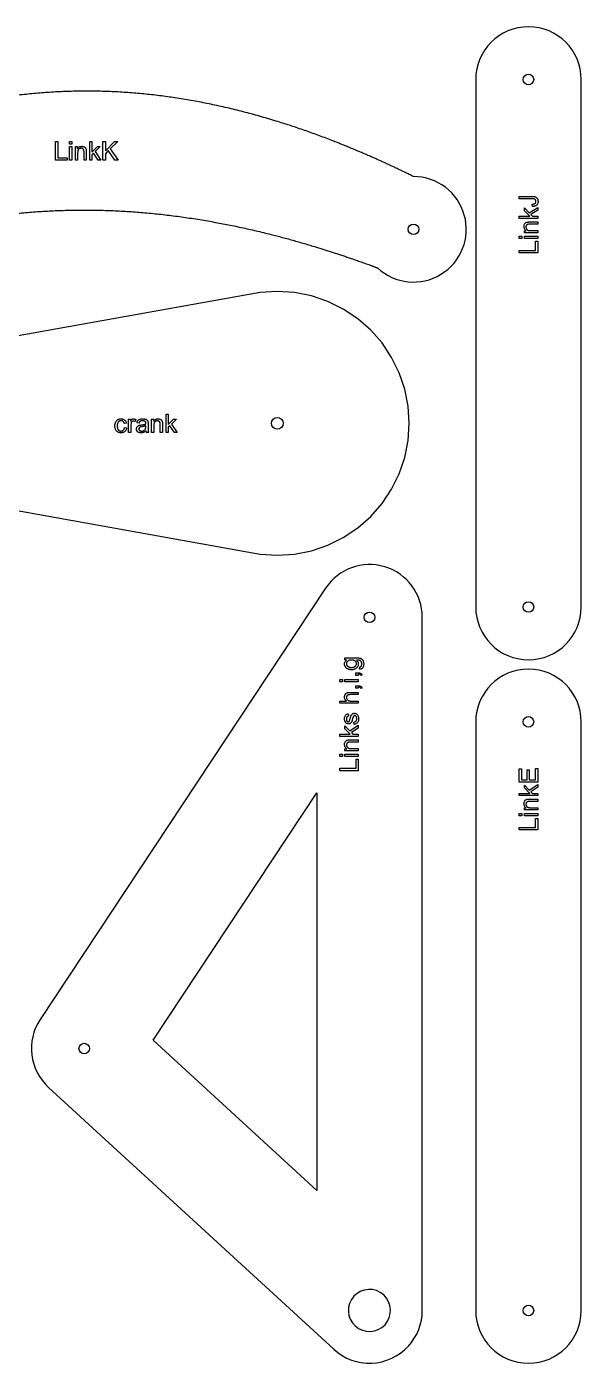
# Model space of a CAD drawing. Header units: millimetres. Extents: x 19 to 1177, y 19 to 1159.
# Drawn here: x 704 to 1177, y 19 to 1159 of the extents above; entities that cross this region are included whole.
import ezdxf

# ---------------------------------------------------------------- set-up
doc = ezdxf.new("R2010")
doc.units = ezdxf.units.MM
doc.layers.add('cut', color=5, linetype='Continuous', true_color=0x0000ff)
doc.layers.add('line engraving', color=1, linetype='Continuous', true_color=0xff0000)

msp = doc.modelspace()

# ---------------------------------------------------------------- linework, layer by layer
at = {"layer": 'cut', "color": 5, "true_color": 0x0000ff}
for points in [[(1087.1, 1114.2), (1087.1, 664.2, 1), (1177.1, 664.2), (1177.1, 1114.2, 1)], [(722.9, 254.4), (966.1, 30.9, 0.414578), (1029.7, 33.6, 0.188241), (1041.6, 64.1), (1041.6, 655.4, 0.743511), (959.1, 680.2), (715.8, 312.3, 0.368358)], [(1087.1, 566.2), (1087.1, 64, 1), (1177.1, 64), (1177.1, 566.2, 1)], [(983.3, 76.2, 0.997265), (1009.8, 51.9, 0.997265)]]:
    msp.add_lwpolyline(points, format="xyb", close=True, dxfattribs=at)
msp.add_lwpolyline([(432, 793.9), (903.3, 709.3), (918, 708.4), (932.7, 709.3), (947.1, 712.2), (961.1, 716.9), (974.2, 723.5), (986.5, 731.6), (997.6, 741.3), (1007.3, 752.4), (1015.4, 764.6), (1021.9, 777.8), (1026.7, 791.8), (1029.5, 806.2), (1030.5, 820.9), (1029.5, 835.6), (1026.7, 850), (1021.9, 863.9), (1015.4, 877.1), (1007.3, 889.4), (997.6, 900.4), (986.5, 910.1), (974.2, 918.3), (961.1, 924.8), (947.1, 929.5), (932.7, 932.4), (918, 933.4), (903.3, 932.4), (432, 847.9)], dxfattribs=at)
msp.add_lwpolyline([(812.1, 294.7), (951.6, 505.7), (951.6, 166.4)], close=True, dxfattribs=at)
for centre, radius in [((1132.1, 1114.2), 4.5), ((1034.1, 986.4), 4.5), ((918, 820.9), 5), ((1132.1, 664.2), 4.5), ((996.6, 655.4), 4.5), ((1132.1, 566.2), 4.5), ((753.4, 287.5), 4.5), ((1132.1, 64), 4.5)]:
    msp.add_circle(centre, radius, dxfattribs=at)
msp.add_arc((1034.1, 986.4), 45, -132.939, 90, dxfattribs=at)
msp.add_open_spline([(1034.1, 1031.4), (1023, 1036.9), (1000.7, 1047.5), (967.3, 1061.9), (922.7, 1078.2), (867, 1093.3), (811.3, 1102.6), (755.6, 1105.9), (699.8, 1102.6), (644.1, 1093.3), (588.4, 1078.2), (543.9, 1061.9), (510.4, 1047.5), (488.1, 1036.9), (477, 1031.4)], degree=5, dxfattribs=at)
msp.add_open_spline([(508.2, 953.9), (513, 955.8), (528.8, 961.7), (555.6, 971), (593.6, 982.3), (642.6, 993.6), (698.1, 1001.5), (753.8, 1004.2), (809.5, 1001.4), (865.5, 993.5), (915.5, 982.2), (954.3, 970.7), (981.9, 961.3), (998.3, 955.4), (1003.4, 953.4)], degree=5, knots=[-0.9433543, -0.9433543, -0.9433543, -0.9433543, -0.9433543, -0.9433543, -0.9, -0.8, -0.7, -0.6, -0.5, -0.4, -0.3, -0.2, -0.1, -0.0544049, -0.0544049, -0.0544049, -0.0544049, -0.0544049, -0.0544049], dxfattribs=at)
at = {"layer": 'line engraving', "color": 1, "true_color": 0xff0000}
for points in [[(728.8, 1045.5), (728.8, 1061.3), (730.9, 1061.3), (730.9, 1047.3), (738.7, 1047.3), (738.7, 1045.5), (728.8, 1045.5)], [(740.9, 1059), (740.9, 1061.3), (742.8, 1061.3), (742.8, 1059), (740.9, 1059)], [(758.1, 1045.5), (758.1, 1061.3), (760, 1061.3), (760, 1052.2), (764.6, 1056.9), (767.1, 1056.9), (762.7, 1052.7), (767.6, 1045.5), (765.2, 1045.5), (761.4, 1051.3), (760, 1050), (760, 1045.5), (758.1, 1045.5)], [(769.3, 1045.5), (769.3, 1061.3), (771.4, 1061.3), (771.4, 1053.4), (779.2, 1061.3), (782, 1061.3), (775.4, 1054.9), (782.3, 1045.5), (779.6, 1045.5), (773.9, 1053.5), (771.4, 1050.9), (771.4, 1045.5), (769.3, 1045.5)], [(740.9, 1045.5), (740.9, 1056.9), (742.8, 1056.9), (742.8, 1045.5), (740.9, 1045.5)], [(745.8, 1045.5), (745.8, 1056.9), (747.5, 1056.9), (747.5, 1055.3), (747.9, 1055.7), (748.2, 1056.1), (748.6, 1056.4), (749.1, 1056.7), (749.6, 1056.9), (750.1, 1057), (750.6, 1057.1), (751.2, 1057.2), (751.7, 1057.1), (752.2, 1057.1), (752.6, 1056.9), (753.1, 1056.8), (753.5, 1056.6), (753.8, 1056.4), (754.1, 1056.1), (754.4, 1055.8), (754.6, 1055.5), (754.8, 1055.2), (754.9, 1054.8), (755, 1054.4), (755, 1054.2), (755, 1054.1), (755.1, 1053.9), (755.1, 1053.6), (755.1, 1053.4), (755.1, 1053.1), (755.1, 1052.8), (755.1, 1052.5), (755.1, 1045.5), (753.2, 1045.5), (753.2, 1052.4), (753.1, 1053), (753.1, 1053.5), (753, 1053.9), (752.9, 1054.2), (752.8, 1054.5), (752.6, 1054.7), (752.4, 1054.9), (752.1, 1055.1), (751.8, 1055.3), (751.5, 1055.4), (751.2, 1055.5), (750.8, 1055.5), (750.5, 1055.5), (750.2, 1055.4), (749.9, 1055.4), (749.6, 1055.3), (749.4, 1055.2), (749.1, 1055), (748.9, 1054.9), (748.6, 1054.7), (748.4, 1054.5), (748.2, 1054.2), (748.1, 1053.9), (748, 1053.6), (747.9, 1053.2), (747.8, 1052.7), (747.8, 1052.2), (747.7, 1051.7), (747.7, 1045.5), (745.8, 1045.5)], [(1135.5, 1005.9), (1135.3, 1007.7), (1135.7, 1007.8), (1136.1, 1007.8), (1136.5, 1007.9), (1136.8, 1008), (1137.1, 1008), (1137.3, 1008.2), (1137.6, 1008.3), (1137.7, 1008.4), (1137.9, 1008.6), (1138, 1008.8), (1138.2, 1008.9), (1138.2, 1009.1), (1138.3, 1009.4), (1138.4, 1009.6), (1138.4, 1009.8), (1138.4, 1010.1), (1138.4, 1010.5), (1138.3, 1010.8), (1138.2, 1011.2), (1138.1, 1011.5), (1137.9, 1011.7), (1137.6, 1011.9), (1137.4, 1012.1), (1137.1, 1012.2), (1136.9, 1012.3), (1136.7, 1012.3), (1136.5, 1012.4), (1136.3, 1012.4), (1136, 1012.4), (1135.7, 1012.4), (1135.4, 1012.5), (1135.1, 1012.5), (1124.2, 1012.5), (1124.2, 1014.5), (1135, 1014.5), (1135.5, 1014.5), (1135.9, 1014.5), (1136.3, 1014.5), (1136.7, 1014.4), (1137.1, 1014.4), (1137.4, 1014.3), (1137.8, 1014.2), (1138, 1014.1), (1138.3, 1013.9), (1138.6, 1013.8), (1138.8, 1013.6), (1139, 1013.4), (1139.2, 1013.2), (1139.4, 1013), (1139.6, 1012.8), (1139.7, 1012.5), (1139.8, 1012.3), (1140, 1012), (1140.1, 1011.7), (1140.1, 1011.4), (1140.2, 1011.1), (1140.2, 1010.8), (1140.3, 1010.4), (1140.3, 1010.1), (1140.3, 1009.6), (1140.2, 1009.1), (1140.1, 1008.7), (1140, 1008.3), (1139.8, 1007.9), (1139.6, 1007.5), (1139.4, 1007.2), (1139.1, 1006.9), (1138.8, 1006.7), (1138.4, 1006.4), (1138, 1006.3), (1137.6, 1006.1), (1137.1, 1006), (1136.6, 1005.9), (1136.1, 1005.9), (1135.5, 1005.9)], [(1140, 995.7), (1124.2, 995.7), (1124.2, 997.6), (1133.2, 997.6), (1128.6, 1002.2), (1128.6, 1004.7), (1132.8, 1000.3), (1140, 1005.1), (1140, 1002.7), (1134.2, 999), (1135.5, 997.6), (1140, 997.6), (1140, 995.7)], [(1140, 983.4), (1128.6, 983.4), (1128.6, 985.1), (1130.2, 985.1), (1129.7, 985.4), (1129.4, 985.8), (1129, 986.2), (1128.8, 986.7), (1128.6, 987.1), (1128.4, 987.6), (1128.3, 988.2), (1128.3, 988.8), (1128.3, 989.3), (1128.4, 989.8), (1128.5, 990.2), (1128.7, 990.7), (1128.9, 991.1), (1129.1, 991.4), (1129.4, 991.7), (1129.7, 992), (1130, 992.2), (1130.3, 992.3), (1130.7, 992.5), (1131.1, 992.6), (1131.2, 992.6), (1131.4, 992.6), (1131.6, 992.6), (1131.8, 992.6), (1132.1, 992.7), (1132.3, 992.7), (1132.6, 992.7), (1133, 992.7), (1140, 992.7), (1140, 990.7), (1133, 990.7), (1132.5, 990.7), (1132, 990.7), (1131.6, 990.6), (1131.3, 990.5), (1131, 990.4), (1130.7, 990.2), (1130.5, 990), (1130.3, 989.7), (1130.2, 989.4), (1130.1, 989.1), (1130, 988.7), (1130, 988.3), (1130, 988), (1130, 987.8), (1130.1, 987.5), (1130.2, 987.2), (1130.3, 986.9), (1130.4, 986.7), (1130.6, 986.4), (1130.8, 986.2), (1131, 986), (1131.3, 985.8), (1131.6, 985.7), (1131.9, 985.5), (1132.3, 985.4), (1132.7, 985.4), (1133.2, 985.3), (1133.8, 985.3), (1140, 985.3), (1140, 983.4)], [(1126.4, 978.5), (1124.2, 978.5), (1124.2, 980.4), (1126.4, 980.4), (1126.4, 978.5)], [(1140, 966.4), (1124.2, 966.4), (1124.2, 968.4), (1138.1, 968.4), (1138.1, 976.2), (1140, 976.2), (1140, 966.4)], [(1140, 978.5), (1128.6, 978.5), (1128.6, 980.4), (1140, 980.4), (1140, 978.5)], [(787.6, 817.2), (789.5, 816.9), (789.4, 816.4), (789.3, 816), (789.2, 815.6), (789, 815.2), (788.8, 814.8), (788.5, 814.4), (788.2, 814.1), (787.9, 813.8), (787.6, 813.6), (787.2, 813.3), (786.9, 813.2), (786.5, 813), (786.1, 812.9), (785.7, 812.8), (785.2, 812.7), (784.8, 812.7), (784.2, 812.7), (783.6, 812.8), (783.1, 812.9), (782.6, 813.1), (782.2, 813.3), (781.8, 813.6), (781.4, 813.9), (781, 814.3), (780.6, 814.7), (780.4, 815.1), (780.1, 815.6), (779.9, 816.1), (779.8, 816.7), (779.6, 817.3), (779.6, 818), (779.6, 818.7), (779.6, 819.1), (779.6, 819.6), (779.6, 820), (779.7, 820.4), (779.8, 820.8), (779.9, 821.2), (780, 821.5), (780.2, 821.9), (780.3, 822.2), (780.5, 822.6), (780.7, 822.8), (780.9, 823.1), (781.2, 823.4), (781.5, 823.6), (781.7, 823.8), (782, 824), (782.4, 824.1), (782.7, 824.3), (783, 824.4), (783.3, 824.5), (783.7, 824.6), (784, 824.6), (784.4, 824.7), (784.8, 824.7), (785.2, 824.7), (785.7, 824.6), (786.1, 824.5), (786.5, 824.4), (786.8, 824.3), (787.2, 824.1), (787.5, 824), (787.8, 823.7), (788.1, 823.5), (788.4, 823.2), (788.6, 822.9), (788.8, 822.6), (789, 822.2), (789.1, 821.9), (789.2, 821.5), (789.3, 821.1), (787.5, 820.8), (787.4, 821), (787.3, 821.3), (787.2, 821.6), (787.1, 821.8), (787, 822), (786.8, 822.2), (786.7, 822.3), (786.5, 822.5), (786.3, 822.6), (786.1, 822.8), (785.9, 822.9), (785.7, 822.9), (785.5, 823), (785.3, 823), (785.1, 823.1), (784.8, 823.1), (784.5, 823.1), (784.1, 823), (783.8, 822.9), (783.5, 822.8), (783.2, 822.7), (783, 822.5), (782.7, 822.3), (782.5, 822), (782.2, 821.8), (782.1, 821.4), (781.9, 821.1), (781.8, 820.7), (781.7, 820.2), (781.6, 819.8), (781.6, 819.3), (781.5, 818.7), (781.6, 818.2), (781.6, 817.6), (781.7, 817.2), (781.8, 816.7), (781.9, 816.3), (782, 816), (782.2, 815.6), (782.4, 815.4), (782.7, 815.1), (782.9, 814.9), (783.2, 814.7), (783.5, 814.6), (783.7, 814.5), (784.1, 814.4), (784.4, 814.3), (784.7, 814.3), (785, 814.3), (785.3, 814.4), (785.5, 814.4), (785.8, 814.5), (786, 814.6), (786.2, 814.7), (786.4, 814.9), (786.6, 815), (786.8, 815.2), (787, 815.4), (787.1, 815.6), (787.3, 815.9), (787.4, 816.2), (787.5, 816.5), (787.6, 816.8), (787.6, 817.2)], [(791.2, 813), (791.2, 824.4), (792.9, 824.4), (792.9, 822.7), (793.1, 823), (793.2, 823.2), (793.4, 823.5), (793.5, 823.7), (793.7, 823.9), (793.9, 824), (794, 824.2), (794.1, 824.3), (794.4, 824.5), (794.7, 824.6), (795.1, 824.7), (795.4, 824.7), (795.9, 824.6), (796.4, 824.5), (796.9, 824.3), (797.4, 824.1), (796.7, 822.3), (796.4, 822.4), (796, 822.6), (795.6, 822.6), (795.3, 822.7), (795, 822.7), (794.7, 822.6), (794.4, 822.5), (794.1, 822.3), (793.9, 822.1), (793.7, 821.8), (793.5, 821.6), (793.4, 821.2), (793.3, 820.7), (793.2, 820.1), (793.1, 819.6), (793.1, 819), (793.1, 813), (791.2, 813)], [(806, 814.4), (805.5, 814), (804.9, 813.6), (804.4, 813.3), (803.9, 813.1), (803.4, 812.9), (802.9, 812.8), (802.3, 812.7), (801.8, 812.7), (801.3, 812.7), (800.9, 812.8), (800.5, 812.8), (800.1, 812.9), (799.8, 813.1), (799.4, 813.2), (799.2, 813.4), (798.9, 813.6), (798.6, 813.9), (798.4, 814.1), (798.3, 814.4), (798.1, 814.7), (798, 815), (797.9, 815.3), (797.9, 815.6), (797.9, 816), (797.9, 816.4), (798, 816.8), (798.1, 817.2), (798.3, 817.5), (798.5, 817.9), (798.7, 818.2), (799, 818.4), (799.3, 818.6), (799.6, 818.8), (799.9, 819), (800.3, 819.2), (800.7, 819.3), (801, 819.4), (801.4, 819.4), (801.8, 819.5), (802.4, 819.6), (802.9, 819.6), (803.5, 819.7), (804, 819.8), (804.4, 819.9), (804.8, 820), (805.2, 820.1), (805.5, 820.1), (805.8, 820.2), (805.8, 820.4), (805.8, 820.6), (805.8, 820.7), (805.8, 820.7), (805.8, 821), (805.8, 821.3), (805.8, 821.5), (805.7, 821.8), (805.6, 822), (805.5, 822.1), (805.4, 822.3), (805.3, 822.4), (805.1, 822.6), (804.9, 822.7), (804.6, 822.8), (804.4, 822.9), (804.1, 823), (803.8, 823), (803.4, 823.1), (803.1, 823.1), (802.8, 823.1), (802.4, 823), (802.2, 823), (801.9, 823), (801.7, 822.9), (801.4, 822.8), (801.2, 822.7), (801.1, 822.6), (800.9, 822.5), (800.8, 822.3), (800.6, 822.1), (800.5, 821.9), (800.4, 821.7), (800.3, 821.5), (800.2, 821.2), (800.1, 820.9), (798.2, 821.2), (798.4, 821.7), (798.5, 822.3), (798.8, 822.7), (799.1, 823.1), (799.4, 823.5), (799.8, 823.8), (800.2, 824.1), (800.8, 824.3), (801.4, 824.5), (802, 824.6), (802.7, 824.7), (803.4, 824.7), (803.7, 824.7), (804.1, 824.7), (804.4, 824.6), (804.7, 824.6), (805, 824.5), (805.3, 824.5), (805.5, 824.4), (805.8, 824.3), (806.2, 824.2), (806.5, 823.9), (806.9, 823.7), (807.1, 823.5), (807.3, 823.2), (807.5, 822.9), (807.6, 822.5), (807.7, 822.1), (807.7, 822), (807.7, 821.9), (807.8, 821.7), (807.8, 821.5), (807.8, 821.2), (807.8, 821), (807.8, 820.7), (807.8, 820.4), (807.8, 817.8), (807.8, 817.1), (807.8, 816.5), (807.8, 816), (807.8, 815.6), (807.8, 815.2), (807.9, 814.8), (807.9, 814.6), (807.9, 814.4), (808, 814), (808.1, 813.6), (808.2, 813.3), (808.4, 813), (806.4, 813), (806.2, 813.3), (806.1, 813.6), (806.1, 814), (806, 814.4)], [(810.8, 813), (810.8, 824.4), (812.5, 824.4), (812.5, 822.8), (812.9, 823.2), (813.2, 823.6), (813.7, 823.9), (814.1, 824.2), (814.6, 824.4), (815.1, 824.6), (815.6, 824.7), (816.2, 824.7), (816.7, 824.7), (817.2, 824.6), (817.6, 824.5), (818.1, 824.3), (818.5, 824.1), (818.9, 823.9), (819.1, 823.6), (819.4, 823.3), (819.6, 823), (819.8, 822.7), (819.9, 822.3), (820, 821.9), (820, 821.8), (820, 821.6), (820.1, 821.4), (820.1, 821.2), (820.1, 820.9), (820.1, 820.6), (820.1, 820.3), (820.1, 820), (820.1, 813), (818.2, 813), (818.2, 819.9), (818.1, 820.5), (818.1, 821), (818, 821.4), (817.9, 821.7), (817.8, 822), (817.6, 822.2), (817.4, 822.5), (817.1, 822.6), (816.8, 822.8), (816.5, 822.9), (816.2, 823), (815.8, 823), (815.5, 823), (815.2, 822.9), (814.9, 822.9), (814.6, 822.8), (814.4, 822.7), (814.1, 822.6), (813.9, 822.4), (813.6, 822.2), (813.4, 822), (813.2, 821.7), (813.1, 821.4), (813, 821.1), (812.9, 820.7), (812.8, 820.2), (812.8, 819.8), (812.7, 819.2), (812.7, 813), (810.8, 813)], [(823.1, 813), (823.1, 828.8), (825, 828.8), (825, 819.8), (829.6, 824.4), (832.1, 824.4), (827.8, 820.2), (832.6, 813), (830.2, 813), (826.4, 818.8), (825, 817.5), (825, 813), (823.1, 813)], [(805.8, 818.7), (805.6, 818.6), (805.2, 818.5), (804.9, 818.4), (804.5, 818.3), (804.1, 818.2), (803.7, 818.1), (803.2, 818.1), (802.7, 818), (802.4, 817.9), (802.1, 817.9), (801.9, 817.9), (801.6, 817.8), (801.4, 817.8), (801.3, 817.7), (801.1, 817.7), (801, 817.6), (800.7, 817.5), (800.5, 817.3), (800.4, 817.2), (800.2, 817), (800.1, 816.8), (800, 816.5), (800, 816.3), (799.9, 816), (800, 815.9), (800, 815.7), (800, 815.5), (800.1, 815.3), (800.2, 815.2), (800.3, 815), (800.4, 814.9), (800.5, 814.8), (800.7, 814.6), (800.9, 814.5), (801, 814.4), (801.3, 814.4), (801.5, 814.3), (801.7, 814.3), (802, 814.2), (802.2, 814.2), (802.8, 814.3), (803.3, 814.4), (803.8, 814.5), (804.2, 814.7), (804.6, 815), (805, 815.3), (805.3, 815.7), (805.5, 816.1), (805.6, 816.2), (805.7, 816.4), (805.7, 816.7), (805.8, 816.9), (805.8, 817.1), (805.8, 817.4), (805.8, 817.7), (805.8, 818), (805.8, 818.7)], [(988, 611.1), (988.3, 612.9), (988.7, 613), (989, 613.2), (989.3, 613.4), (989.5, 613.6), (989.7, 613.8), (989.8, 614), (989.9, 614.2), (989.9, 614.5), (990, 614.7), (990, 615), (990.1, 615.3), (990.1, 615.6), (990.1, 615.9), (990, 616.2), (990, 616.5), (989.9, 616.8), (989.9, 617), (989.8, 617.2), (989.7, 617.5), (989.5, 617.6), (989.4, 617.8), (989.2, 618), (989.1, 618.1), (988.9, 618.3), (988.7, 618.4), (988.5, 618.5), (988.3, 618.6), (988, 618.6), (987.9, 618.7), (987.7, 618.7), (987.4, 618.7), (987.1, 618.8), (986.8, 618.8), (986.4, 618.8), (986, 618.8), (985.5, 618.8), (985.9, 618.5), (986.2, 618.1), (986.5, 617.7), (986.7, 617.4), (986.8, 616.9), (986.9, 616.5), (987, 616.1), (987, 615.6), (987, 615), (986.9, 614.5), (986.8, 614), (986.6, 613.5), (986.4, 613.1), (986.1, 612.7), (985.7, 612.3), (985.3, 612), (984.9, 611.7), (984.4, 611.4), (984, 611.2), (983.5, 611), (982.9, 610.8), (982.4, 610.7), (981.8, 610.7), (981.3, 610.7), (980.8, 610.7), (980.4, 610.7), (980.1, 610.7), (979.7, 610.8), (979.3, 610.9), (978.9, 611), (978.6, 611.1), (978.2, 611.3), (977.9, 611.4), (977.6, 611.6), (977.3, 611.8), (977, 612), (976.7, 612.2), (976.5, 612.4), (976.3, 612.7), (976.1, 613), (975.9, 613.3), (975.8, 613.6), (975.6, 613.9), (975.5, 614.2), (975.4, 614.5), (975.4, 614.9), (975.3, 615.2), (975.3, 615.6), (975.4, 616.1), (975.4, 616.6), (975.6, 617), (975.7, 617.5), (976, 617.9), (976.3, 618.3), (976.6, 618.6), (977, 619), (975.6, 619), (975.6, 620.8), (985.5, 620.8), (986.1, 620.7), (986.7, 620.7), (987.3, 620.7), (987.8, 620.6), (988.2, 620.5), (988.6, 620.4), (989, 620.3), (989.3, 620.2), (989.5, 620.1), (989.8, 619.9), (990, 619.7), (990.3, 619.5), (990.5, 619.3), (990.7, 619), (990.9, 618.8), (991, 618.5), (991.2, 618.2), (991.3, 617.9), (991.4, 617.5), (991.5, 617.2), (991.6, 616.8), (991.6, 616.4), (991.7, 616), (991.7, 615.6), (991.7, 615.1), (991.6, 614.6), (991.6, 614.2), (991.5, 613.7), (991.3, 613.3), (991.2, 613), (991, 612.6), (990.8, 612.3), (990.5, 612), (990.2, 611.7), (989.9, 611.5), (989.6, 611.3), (989.2, 611.2), (988.9, 611.1), (988.4, 611.1), (988, 611.1)], [(981.1, 612.7), (981.7, 612.7), (982.2, 612.7), (982.6, 612.8), (983.1, 612.9), (983.4, 613), (983.8, 613.2), (984.1, 613.3), (984.4, 613.6), (984.6, 613.8), (984.8, 614), (985, 614.3), (985.2, 614.6), (985.3, 614.8), (985.4, 615.2), (985.4, 615.5), (985.4, 615.8), (985.4, 616.1), (985.4, 616.4), (985.3, 616.7), (985.2, 617), (985, 617.3), (984.9, 617.6), (984.6, 617.8), (984.4, 618), (984.1, 618.2), (983.8, 618.4), (983.5, 618.6), (983.1, 618.7), (982.7, 618.8), (982.2, 618.9), (981.7, 618.9), (981.2, 618.9), (980.7, 618.9), (980.2, 618.9), (979.7, 618.8), (979.3, 618.7), (979, 618.6), (978.6, 618.4), (978.3, 618.2), (978, 618), (977.8, 617.8), (977.5, 617.5), (977.4, 617.3), (977.2, 617), (977.1, 616.7), (977, 616.4), (977, 616.1), (976.9, 615.8), (977, 615.4), (977, 615.1), (977.1, 614.8), (977.2, 614.6), (977.4, 614.3), (977.5, 614), (977.7, 613.8), (978, 613.6), (978.3, 613.4), (978.6, 613.2), (978.9, 613), (979.3, 612.9), (979.7, 612.8), (980.1, 612.7), (980.6, 612.7), (981.1, 612.7)], [(987, 605.8), (984.8, 605.8), (984.8, 608), (987, 608), (987.6, 608), (988.1, 607.9), (988.6, 607.8), (989, 607.6), (989.4, 607.3), (989.7, 607), (989.9, 606.6), (990.2, 606.2), (989.3, 605.7), (989.2, 605.9), (989, 606.2), (988.8, 606.4), (988.5, 606.6), (988.3, 606.7), (987.9, 606.8), (987.5, 606.9), (987, 606.9), (987, 605.8)], [(973.5, 600.4), (971.2, 600.4), (971.2, 602.3), (973.5, 602.3), (973.5, 600.4)], [(987, 600.4), (975.6, 600.4), (975.6, 602.3), (987, 602.3), (987, 600.4)], [(987, 594.8), (984.8, 594.8), (984.8, 597), (987, 597), (987.6, 596.9), (988.1, 596.9), (988.6, 596.7), (989, 596.5), (989.4, 596.3), (989.7, 596), (989.9, 595.6), (990.2, 595.2), (989.3, 594.6), (989.2, 594.9), (989, 595.2), (988.8, 595.4), (988.5, 595.5), (988.3, 595.7), (987.9, 595.8), (987.5, 595.8), (987, 595.9), (987, 594.8)], [(987, 582), (971.2, 582), (971.2, 583.9), (976.9, 583.9), (976.5, 584.3), (976.2, 584.6), (975.9, 585), (975.7, 585.4), (975.6, 585.9), (975.4, 586.3), (975.4, 586.8), (975.3, 587.3), (975.4, 588), (975.5, 588.5), (975.6, 589.1), (975.8, 589.5), (976, 589.8), (976.1, 590), (976.3, 590.2), (976.4, 590.4), (976.6, 590.5), (976.8, 590.7), (977, 590.8), (977.2, 590.9), (977.5, 591), (977.7, 591.1), (978, 591.1), (978.3, 591.2), (978.6, 591.2), (979, 591.3), (979.4, 591.3), (979.8, 591.3), (987, 591.3), (987, 589.4), (979.8, 589.4), (979.4, 589.3), (979.1, 589.3), (978.8, 589.3), (978.5, 589.2), (978.3, 589.1), (978, 589), (977.8, 588.9), (977.7, 588.7), (977.5, 588.6), (977.4, 588.4), (977.3, 588.2), (977.2, 588), (977.1, 587.7), (977, 587.5), (977, 587.2), (977, 586.9), (977, 586.5), (977.1, 586.1), (977.3, 585.7), (977.5, 585.3), (977.7, 585), (978, 584.7), (978.3, 584.4), (978.7, 584.2), (978.9, 584.2), (979.1, 584.1), (979.3, 584), (979.6, 584), (979.8, 584), (980.1, 583.9), (980.4, 583.9), (980.8, 583.9), (987, 583.9), (987, 582)], [(983.6, 564), (983.3, 565.9), (983.6, 566), (983.9, 566.1), (984.1, 566.2), (984.3, 566.3), (984.6, 566.4), (984.7, 566.5), (984.9, 566.7), (985.1, 566.8), (985.2, 567), (985.4, 567.3), (985.5, 567.5), (985.5, 567.7), (985.6, 568), (985.7, 568.3), (985.7, 568.6), (985.7, 568.9), (985.7, 569.2), (985.7, 569.5), (985.6, 569.8), (985.6, 570.1), (985.5, 570.3), (985.4, 570.5), (985.3, 570.7), (985.2, 570.9), (985, 571), (984.9, 571.2), (984.7, 571.3), (984.6, 571.4), (984.4, 571.4), (984.2, 571.5), (984.1, 571.5), (983.9, 571.5), (983.6, 571.5), (983.3, 571.4), (983.1, 571.2), (982.8, 571), (982.8, 570.9), (982.7, 570.7), (982.6, 570.5), (982.6, 570.3), (982.5, 570), (982.4, 569.7), (982.3, 569.4), (982.2, 569), (982.1, 568.5), (981.9, 568), (981.8, 567.6), (981.7, 567.2), (981.6, 566.8), (981.5, 566.5), (981.4, 566.3), (981.3, 566), (981, 565.6), (980.8, 565.3), (980.5, 565), (980.2, 564.8), (979.8, 564.6), (979.4, 564.5), (979, 564.4), (978.6, 564.4), (978.3, 564.4), (977.9, 564.4), (977.5, 564.6), (977.2, 564.7), (976.9, 564.9), (976.6, 565.1), (976.4, 565.4), (976.1, 565.7), (976, 565.9), (975.8, 566.2), (975.7, 566.5), (975.6, 566.9), (975.5, 567.3), (975.4, 567.7), (975.3, 568.1), (975.3, 568.6), (975.4, 569.2), (975.4, 569.8), (975.6, 570.4), (975.7, 570.9), (975.9, 571.4), (976.2, 571.8), (976.5, 572.2), (976.8, 572.4), (977.1, 572.7), (977.5, 572.8), (978, 573), (978.5, 573.1), (978.8, 571.2), (978.4, 571.1), (978, 571), (977.7, 570.7), (977.4, 570.5), (977.3, 570.3), (977.2, 570.1), (977.1, 569.9), (977.1, 569.7), (977, 569.5), (977, 569.2), (976.9, 569), (976.9, 568.7), (976.9, 568.4), (977, 568.1), (977, 567.8), (977, 567.6), (977.1, 567.3), (977.2, 567.1), (977.3, 567), (977.4, 566.8), (977.6, 566.5), (977.9, 566.4), (978.1, 566.3), (978.4, 566.2), (978.6, 566.2), (978.8, 566.3), (978.9, 566.4), (979.1, 566.5), (979.2, 566.6), (979.4, 566.8), (979.5, 567), (979.6, 567.2), (979.6, 567.3), (979.7, 567.4), (979.7, 567.6), (979.8, 567.8), (979.8, 568), (979.9, 568.3), (980, 568.6), (980.1, 568.9), (980.2, 569.4), (980.4, 569.9), (980.5, 570.3), (980.6, 570.7), (980.7, 571), (980.8, 571.3), (980.9, 571.6), (981, 571.8), (981.2, 572.2), (981.4, 572.5), (981.7, 572.8), (982, 573.1), (982.4, 573.3), (982.8, 573.4), (983.2, 573.5), (983.7, 573.5), (984.2, 573.5), (984.6, 573.4), (985.1, 573.2), (985.5, 573), (985.9, 572.7), (986.3, 572.3), (986.6, 571.8), (986.8, 571.3), (987, 570.8), (987.2, 570.2), (987.3, 569.6), (987.3, 568.9), (987.3, 568.4), (987.2, 567.9), (987.2, 567.4), (987.1, 567), (986.9, 566.5), (986.8, 566.2), (986.6, 565.8), (986.4, 565.5), (986.1, 565.2), (985.8, 565), (985.5, 564.8), (985.2, 564.6), (984.9, 564.4), (984.5, 564.2), (984.1, 564.1), (983.6, 564)], [(987, 553.8), (971.2, 553.8), (971.2, 555.7), (980.2, 555.7), (975.6, 560.3), (975.6, 562.8), (979.8, 558.4), (987, 563.3), (987, 560.9), (981.2, 557.1), (982.5, 555.7), (987, 555.7), (987, 553.8)], [(987, 541.5), (975.6, 541.5), (975.6, 543.2), (977.2, 543.2), (976.8, 543.6), (976.4, 543.9), (976.1, 544.3), (975.8, 544.8), (975.6, 545.3), (975.5, 545.8), (975.4, 546.3), (975.3, 546.9), (975.4, 547.4), (975.4, 547.9), (975.5, 548.3), (975.7, 548.8), (975.9, 549.2), (976.1, 549.5), (976.4, 549.8), (976.7, 550.1), (977, 550.3), (977.3, 550.5), (977.7, 550.6), (978.1, 550.7), (978.3, 550.7), (978.4, 550.7), (978.6, 550.8), (978.9, 550.8), (979.1, 550.8), (979.4, 550.8), (979.7, 550.8), (980, 550.8), (987, 550.8), (987, 548.9), (980.1, 548.9), (979.5, 548.8), (979, 548.8), (978.6, 548.7), (978.3, 548.6), (978, 548.5), (977.8, 548.3), (977.6, 548.1), (977.4, 547.8), (977.2, 547.5), (977.1, 547.2), (977, 546.9), (977, 546.5), (977, 546.2), (977.1, 545.9), (977.1, 545.6), (977.2, 545.3), (977.3, 545.1), (977.5, 544.8), (977.6, 544.6), (977.8, 544.3), (978, 544.1), (978.3, 543.9), (978.6, 543.8), (978.9, 543.7), (979.3, 543.6), (979.8, 543.5), (980.3, 543.5), (980.8, 543.4), (987, 543.4), (987, 541.5)], [(973.5, 536.6), (971.2, 536.6), (971.2, 538.5), (973.5, 538.5), (973.5, 536.6)], [(987, 536.6), (975.6, 536.6), (975.6, 538.5), (987, 538.5), (987, 536.6)], [(987, 524.5), (971.2, 524.5), (971.2, 526.6), (985.2, 526.6), (985.2, 534.4), (987, 534.4), (987, 524.5)], [(1140, 514.6), (1124.2, 514.6), (1124.2, 526), (1126.1, 526), (1126.1, 516.7), (1130.9, 516.7), (1130.9, 525.4), (1132.8, 525.4), (1132.8, 516.7), (1138.1, 516.7), (1138.1, 526.4), (1140, 526.4), (1140, 514.6)], [(1140, 503.3), (1124.2, 503.3), (1124.2, 505.2), (1133.2, 505.2), (1128.6, 509.8), (1128.6, 512.3), (1132.8, 507.9), (1140, 512.7), (1140, 510.4), (1134.2, 506.6), (1135.5, 505.2), (1140, 505.2), (1140, 503.3)], [(1140, 491), (1128.6, 491), (1128.6, 492.7), (1130.2, 492.7), (1129.7, 493.1), (1129.4, 493.4), (1129, 493.8), (1128.8, 494.3), (1128.6, 494.7), (1128.4, 495.2), (1128.3, 495.8), (1128.3, 496.4), (1128.3, 496.9), (1128.4, 497.4), (1128.5, 497.8), (1128.7, 498.3), (1128.9, 498.7), (1129.1, 499), (1129.4, 499.3), (1129.7, 499.6), (1130, 499.8), (1130.3, 499.9), (1130.7, 500.1), (1131.1, 500.2), (1131.2, 500.2), (1131.4, 500.2), (1131.6, 500.2), (1131.8, 500.2), (1132.1, 500.3), (1132.3, 500.3), (1132.6, 500.3), (1133, 500.3), (1140, 500.3), (1140, 498.3), (1133, 498.3), (1132.5, 498.3), (1132, 498.3), (1131.6, 498.2), (1131.3, 498.1), (1131, 498), (1130.7, 497.8), (1130.5, 497.6), (1130.3, 497.3), (1130.2, 497), (1130.1, 496.7), (1130, 496.3), (1130, 496), (1130, 495.7), (1130, 495.4), (1130.1, 495.1), (1130.2, 494.8), (1130.3, 494.5), (1130.4, 494.3), (1130.6, 494), (1130.8, 493.8), (1131, 493.6), (1131.3, 493.4), (1131.6, 493.3), (1131.9, 493.1), (1132.3, 493), (1132.7, 493), (1133.2, 492.9), (1133.8, 492.9), (1140, 492.9), (1140, 491)], [(1126.4, 486.1), (1124.2, 486.1), (1124.2, 488), (1126.4, 488), (1126.4, 486.1)], [(1140, 474), (1124.2, 474), (1124.2, 476.1), (1138.1, 476.1), (1138.1, 483.8), (1140, 483.8), (1140, 474)], [(1140, 486.1), (1128.6, 486.1), (1128.6, 488), (1140, 488), (1140, 486.1)]]:
    msp.add_lwpolyline(points, dxfattribs=at)

doc.saveas('drawing.dxf')
